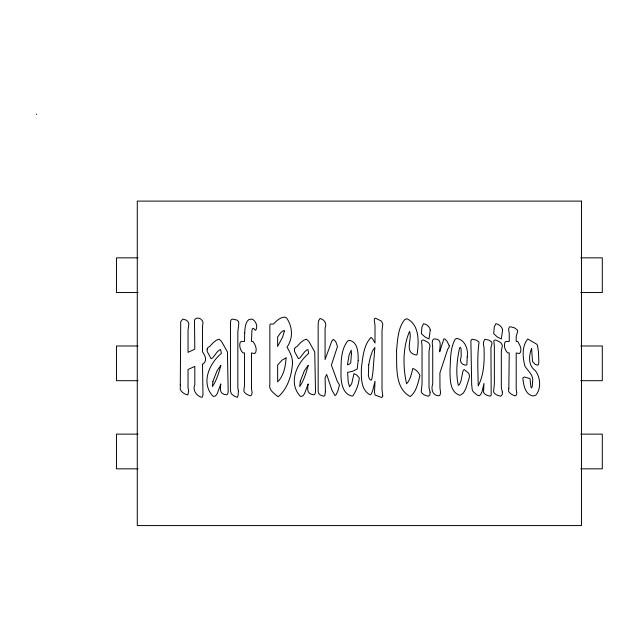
<?xml version="1.0" encoding="UTF-8"?>
<svg xmlns="http://www.w3.org/2000/svg" width="634" height="634" viewBox="0 0 634 634"><rect width="100%" height="100%" fill="white"/><g stroke="black" fill="none" stroke-linecap="round" stroke-linejoin="round"><path stroke-width="0.95" d="M36.479 114.508L36.487 114.096M138.069 257.848L116.458 257.848L116.458 292.543L138.069 292.543M580.696 257.848L602.3 257.848L602.3 292.543L580.696 292.543M138.069 345.99L116.458 345.99L116.458 380.693L138.069 380.693M580.696 345.99L602.3 345.99L602.3 380.693L580.696 380.693M138.069 434.131L116.458 434.131L116.458 468.835L138.069 468.835M580.696 434.131L602.3 434.131L602.3 468.835L580.696 468.835M207.144 349.168L207.136 351.355L211.051 358.63L212.461 358.083L217.462 351.672L219.618 349.865L220.648 349.619L221.369 353.352C209.426 363.433 200.613 382.595 212.786 396.036L213.864 396.472L215.631 395.79L217.185 393.738L220.83 383.919C220.172 389.038 219.19 394.023 226.512 394.831L227.646 394.102L228.192 391.923L227.424 351.941L221.464 341.346L219.095 339.158L216.368 340.204L213.095 342.804L209.727 346.441L207.912 347.527L207.144 349.168M294.477 349.168L294.461 351.355L298.376 358.63L299.787 358.083L304.788 351.672L306.951 349.865L307.973 349.619L308.703 353.352C296.76 363.433 287.939 382.595 300.112 396.036L301.198 396.472L302.957 395.79L304.518 393.738L308.156 383.919C307.498 389.038 306.515 394.023 313.838 394.831L314.979 394.102L315.518 391.923L314.749 351.941L308.79 341.346L306.428 339.158L303.694 340.204L300.421 342.804L297.053 346.441L295.238 347.527L294.477 349.168M467.21 357.037L466.901 364.613L465.839 365.271L462.749 364.265L461.18 362.656L460.387 360.54L461.203 356.078L461.053 348.755L460.339 347.258L459.642 347.741C456.916 359.803 455.624 373.299 458.295 385.369L459.499 384.466L461.021 380.828L462.749 371.999L463.319 370.137L464.389 369.638L468.819 373.402L469.525 376.184L469.152 378.213L465.839 388.555L463.509 392.898L460.704 395.014L459.476 395.196C449.427 391.55 450.283 378.894 449.966 370.185C450.695 359.89 449.966 348.518 455.164 339.238L456.52 338.437C465.102 339.586 468.463 349.413 467.21 357.037M244.669 332.953L244.526 341.433L241.245 341.433L240.112 342.526C239.026 346.061 240.349 350.412 242.981 352.9L244.526 352.9L244.526 385.1L243.797 390.924L244.629 392.533L246.753 394.285L250.256 395.925L251.547 395.037L252.166 392.739L251.484 388.919L251.484 352.987L254.662 353.534L255.756 352.258C257.103 348.478 255.161 344.436 252.934 341.433L251.484 341.433L251.96 329.91L252.609 328.547L253.529 328.341L255.351 330.338L255.882 329.973C258.054 326.05 255.835 321.113 252.166 319.06L248.924 319.504C244.97 322.674 245.096 328.357 244.669 332.953M286.045 357.901C285.625 366.27 283.723 375.843 277.637 381.914L277.637 364.994L282.043 360.175L286.045 357.901M396.527 350.531C397.058 365.842 394.277 387.992 410.261 396.559C416.419 391.836 418.06 382.722 419.954 375.455C418.662 372.443 416.007 369.464 412.853 368.449C411.355 373.703 410.499 379.774 406.537 383.824C402.899 366.848 402.606 347.598 409.532 331.431C412.647 339.864 403.462 352.425 416.308 355.08L417.093 354.446C418.868 342.415 419.795 324.806 406.854 318.696L404.651 319.655C397.803 328.198 397.653 340.086 396.527 350.531M449.244 345.712L449.205 347.028L447.691 349.263L439.917 372.816L439.964 387.739L440.598 393.017L439.83 395.378L438.459 395.83C432.42 395.347 430.835 388.896 432.729 384.006L432.729 347.987L432.229 342.709L432.546 340.41L433.505 339.158L434.821 338.889C442.69 339.111 439.544 346.917 439.687 351.807L443.919 338.802L445.179 339.206L446.97 341.163L449.244 345.712M351.45 353.717L350.729 362.814L349.294 364.225L347.448 364.812L349.065 355.08L351.228 350.166L351.45 353.717M382.69 395.537L382.651 396.741L381.47 397.47L375.035 395.014L374.512 392.287L375.011 381.185L372.879 389.918L371.453 393.833L370.193 394.831C360.421 389.934 361.269 376.786 361.412 367.569C362.917 357.386 363.496 345.062 371.056 337.431L372.618 338.841L375.011 343.073L375.011 325.424L374.242 320.059L374.559 318.625L375.51 318.149L381.47 321.153L382.793 323.974L382.017 330.52L382.017 389.831L382.69 395.537M325.393 391.741L324.759 395.743L323.435 396.195L320.067 394.927L318.64 393.334L318.157 391.471L318.157 323.974L318.617 320.788L320.027 318.514C324.608 319.457 327.112 323.72 325.076 327.976L325.076 359.541L331.804 341.076L333.302 339.341L335.719 341.528L337.486 346.529L331.392 365.089L337.312 381.367L339.491 385.012L337.763 391.289L336.147 394.625L334.942 395.561L331.899 390.013L326.668 374.456L325.115 377.642L325.393 391.741M483.671 389.102L483.536 392.287L484.471 393.738L486.722 395.196L490.13 396.195L491.191 395.244L490.946 347.622L491.992 343.802L491.675 341.98L489.083 340.204L484.947 339.253C483.219 341.369 483.013 344.484 483.988 346.988C484.511 360.096 484.336 373.989 478.21 385.916C478.028 371.358 477.014 356.443 479.074 342.162L476.483 340.204L472.798 339.253L471.664 339.523L470.88 340.981L471.696 384.957L472.259 389.831L473.146 391.646L477.307 395.22L479.074 395.743L480.58 394.697L482.078 391.558L483.988 383.459L483.671 389.102M358.186 360.445L357.188 368.996L352.456 371.342L347.63 372.364L348.177 381.731L349.5 386.74L351.68 383.736L353.954 373.64L356.823 375.09L359.319 378.007C358.685 384.307 356.371 390.536 352.908 395.83L352.092 396.107C343.002 394.237 341.274 383.784 340.973 375.994C341.179 364.392 340.093 350.689 347.646 341.021L349.5 340.347C358.281 342.297 358.162 353.344 358.186 360.445M292.464 363.266C291.775 375.368 287.551 388.824 278.183 396.741C274.379 393.762 268.237 389.736 269.854 384.101L269.854 325.155L270.353 324.061L273.452 324.061C276.321 320.796 279.943 317.626 284.412 317.055L286.528 317.832C292.623 326.716 293.407 338.025 287.004 347.17C289.912 352.068 292.781 357.378 292.464 363.266M180.302 384.917L180.254 389.648C181.815 392.287 184.795 394.507 187.854 394.927L188.67 390.829L188.036 388.008L188.036 369.543L194.812 366.357L194.812 384.735C192.348 389.958 196.389 395.941 201.588 397.288L202.27 397.106L202.983 394.903L202.5 363.995L203.268 363.908C207.532 360.508 205.123 355.341 202.5 351.807L202.5 326.7L202.999 322.246C202.175 318.965 197.737 316.461 194.979 319.171L194.495 320.511L194.812 349.168L188.036 352.353L188.036 330.156L188.853 323.974L188.147 321.834L186.309 320.154L182.758 319.06L180.714 321.7L180.302 384.917M238.384 391.107L238.107 395.584L237.29 397.383L234.406 396.155L231.426 393.92L230.427 390.742L230.467 321.969L230.934 320.154L232.155 319.06L236.973 320.059L238.368 321.375L238.836 323.15L237.837 331.883L237.837 387.739L238.384 391.107M532.52 382.373L532.259 386.597L531.474 388.008L530.896 386.962L530.016 378.593L524.334 377L522.836 377.983C523.51 384.735 524.968 394.594 533.115 396.012L535.778 395.196C541.491 388.618 540.461 377.175 535.223 370.502C528.043 365.636 528.772 355.516 531.609 348.534L532.52 361.451L535.112 364.265L537.616 365.271L538.535 364.36L538.845 362.355L538.48 351.989L537.481 345.348L536.681 344.191L527.789 338.984C521.647 346.251 522.678 357.418 524.881 366.087C528.051 371.373 534.113 375.177 532.52 382.373M430.09 392.105L429.9 394.768L428.322 396.29L424.273 394.927L422.212 393.421L421.222 391.828L422.046 384.006L422.046 345.799L421.499 341.163L421.919 340.276L423.179 339.983L426.975 341.663L428.925 343.248L430.05 345.53L429.004 351.26L429.004 387.826L430.09 392.105M502.413 392.105L502.215 394.768L500.638 396.29L496.588 394.927L494.528 393.421L493.545 391.828L494.361 384.006L494.361 345.799L493.815 341.163L494.235 340.276L495.495 339.983L499.299 341.663L501.248 343.248L502.366 345.53L501.32 351.26L501.32 387.826L502.413 392.105M368.711 364.907L368.378 375.249L368.94 377.801L369.876 379.481L371.191 380.281L372.023 378.363L372.911 372.253L374.876 347.44L372.451 351.077L370.264 357.449L368.711 364.907M430.272 329.973L429.004 338.984L425.089 337.026L421.404 333.706L421.903 327.152L423.544 323.697C426.627 324.148 429.812 326.819 430.272 329.973M502.596 329.973L501.32 338.984L497.405 337.026L493.72 333.706L494.227 327.152L495.859 323.697C498.942 324.148 502.128 326.819 502.596 329.973M508.825 388.238L508.508 390.924L509.332 392.533L511.464 394.285L514.966 395.925L516.33 395.133L516.781 393.104L516.195 388.919L516.195 352.987L519.373 353.534L520.466 352.258C521.956 348.399 519.587 344.634 517.645 341.433L516.195 341.433L516.195 336.527L517.693 331.249L517.376 329.973L514.443 327.833L510.505 326.787L509.371 326.97L508.547 329.339L509.237 333.246L509.237 341.433L505.956 341.433L504.799 342.526C503.658 346.061 505.052 350.42 507.683 352.9L509.237 352.9L508.825 388.238M284.412 330.972L282.661 336.979L277.637 346.441L277.637 336.979L280.64 332.795L282.566 331.154L283.913 330.615L284.412 330.972M212.937 381.327L212.366 386.558C216.717 380.281 218.809 372.633 220.917 365.358L217.097 370.636L212.937 381.327M300.262 381.327L299.692 386.558C304.043 380.281 306.135 372.633 308.243 365.358L304.423 370.636L300.262 381.327M581.481 201.105L137.277 201.105L137.277 525.578L581.481 525.578L581.481 201.105"/></g></svg>
